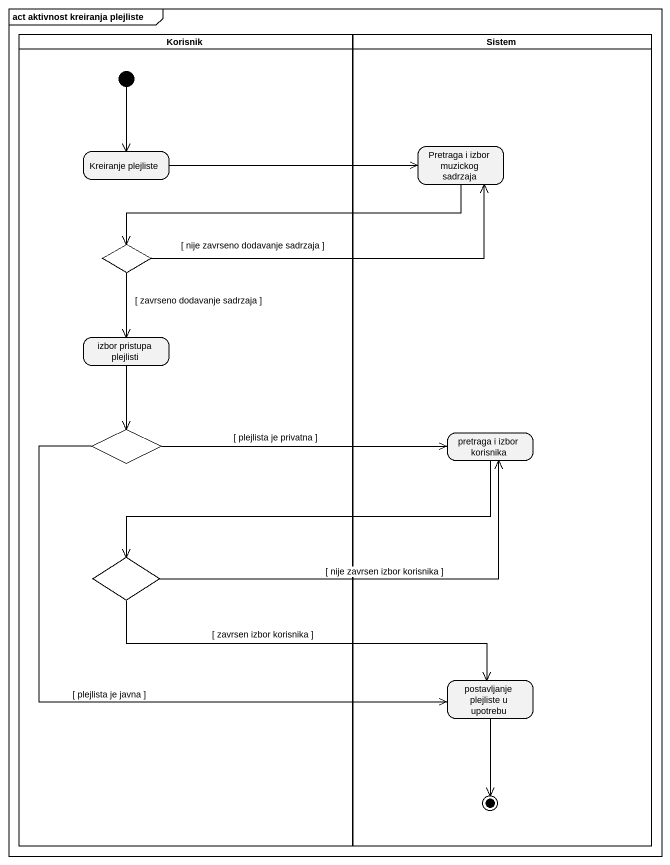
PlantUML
@startuml
mainframe act aktivnost kreiranja plejliste
hide empty description
state Korisnik <<partition>> {
  state "Kreiranje plejliste" as Kreiranje_plejliste
  state choice1 <<choice>>
  state "izbor pristupa plejlisti" as izbor_pristupa_plejlisti
  state choice2 <<choice>>
  state choice3 <<choice>>
  [*] --> Kreiranje_plejliste
}
state Sistem <<partition>> {
  state "Pretraga i izbor muzickog sadrzaja" as Pretraga_i_izbor_muzickog
  state "pretraga i izbor korisnika" as pretraga_i_izbor_korisnika
  state "postavljanje plejliste u upotrebu" as postavljanje_plejliste_u
  postavljanje_plejliste_u --> [*]
}
Kreiranje_plejliste -right-> Pretraga_i_izbor_muzickog
Pretraga_i_izbor_muzickog -left-> choice1
choice1 -right-> Pretraga_i_izbor_muzickog : [ nije zavrseno dodavanje sadrzaja ]
choice1 --> izbor_pristupa_plejlisti : [ zavrseno dodavanje sadrzaja ]
izbor_pristupa_plejlisti --> choice2
choice2 -right-> pretraga_i_izbor_korisnika : [ plejlista je privatna ]
choice2 --> postavljanje_plejliste_u : [ plejlista je javna ]
pretraga_i_izbor_korisnika -left-> choice3
choice3 -right-> pretraga_i_izbor_korisnika : [ nije zavrsen izbor korisnika ]
choice3 -right-> postavljanje_plejliste_u : [ zavrsen izbor korisnika ]
@enduml
